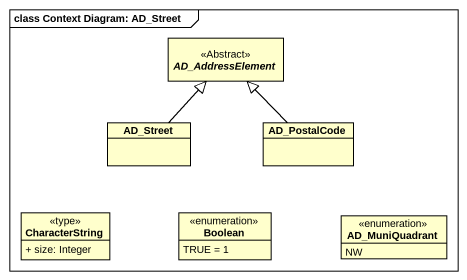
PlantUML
@startuml
mainframe class Context Diagram: AD_Street
hide circle
hide empty members
skinparam classAttributeIconSize 0
abstract class AD_AddressElement <<Abstract>>
class AD_Street
class AD_PostalCode
class CharacterString <<type>> {
  + size: Integer
}
enum Boolean {
  TRUE = 1
}
enum AD_MuniQuadrant {
  NW
}
AD_Street -up-|> AD_AddressElement
AD_PostalCode -up-|> AD_AddressElement
@enduml
